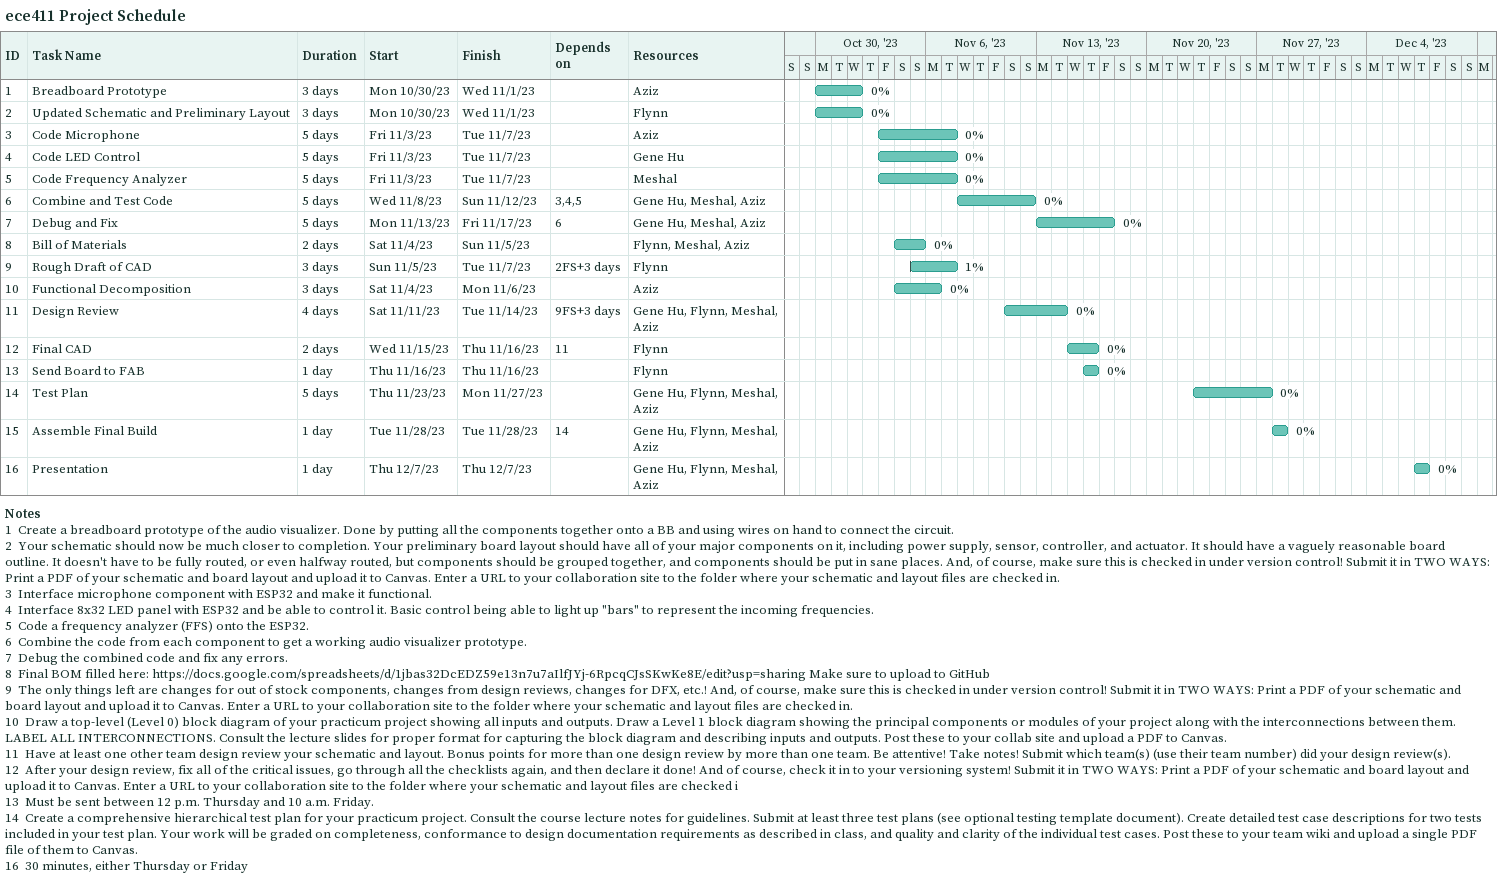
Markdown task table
ece411 Project Schedule

| ID | Task | Duration | Start | Finish | Predecessors | Resources | % complete |
|---|---|---|---|---|---|---|---|
| 1 | Breadboard Prototype | 3d | 2023-10-30 | 2023-11-01 |  | Aziz | 0 |
| 2 | Updated Schematic and Preliminary Layout | 3d | 2023-10-30 | 2023-11-01 |  | Flynn | 0 |
| 3 | Code Microphone | 5d | 2023-11-03 | 2023-11-07 |  | Aziz | 0 |
| 4 | Code LED Control | 5d | 2023-11-03 | 2023-11-07 |  | Gene Hu | 0 |
| 5 | Code Frequency Analyzer | 5d | 2023-11-03 | 2023-11-07 |  | Meshal | 0 |
| 6 | Combine and Test Code | 5d | 2023-11-08 | 2023-11-12 | 3, 4, 5 | Gene Hu, Meshal, Aziz | 0 |
| 7 | Debug and Fix | 5d | 2023-11-13 | 2023-11-17 | 6 | Gene Hu, Meshal, Aziz | 0 |
| 8 | Bill of Materials | 2d | 2023-11-04 | 2023-11-05 |  | Flynn, Meshal, Aziz | 0 |
| 9 | Rough Draft of CAD | 3d | 2023-11-05 | 2023-11-07 | 2FS+3d | Flynn | 1 |
| 10 | Functional Decomposition | 3d | 2023-11-04 | 2023-11-06 |  | Aziz | 0 |
| 11 | Design Review | 4d | 2023-11-11 | 2023-11-14 | 9FS+3d | Gene Hu, Flynn, Meshal, Aziz | 0 |
| 12 | Final CAD | 2d | 2023-11-15 | 2023-11-16 | 11 | Flynn | 0 |
| 13 | Send Board to FAB | 1d | 2023-11-16 | 2023-11-16 |  | Flynn | 0 |
| 14 | Test Plan | 5d | 2023-11-23 | 2023-11-27 |  | Gene Hu, Flynn, Meshal, Aziz | 0 |
| 15 | Assemble Final Build | 1d | 2023-11-28 | 2023-11-28 | 14 | Gene Hu, Flynn, Meshal, Aziz | 0 |
| 16 | Presentation | 1d | 2023-12-07 | 2023-12-07 |  | Gene Hu, Flynn, Meshal, Aziz | 0 |

Notes
- 1: Create a breadboard prototype of the audio visualizer. Done by putting all the components together onto a BB and using wires on hand to connect the circuit.
- 2: Your schematic should now be much closer to completion. Your preliminary board layout should have all of your major components on it, including power supply, sensor, controller, and actuator. It should have a vaguely reasonable board outline. It doesn't have to be fully routed, or even halfway routed, but components should be grouped together, and components should be put in sane places. And, of course, make sure this is checked in under version control! Submit it in TWO WAYS: Print a PDF of your schematic and board layout and upload it to Canvas. Enter a URL to your collaboration site to the folder where your schematic and layout files are checked in.
- 3: Interface microphone component with ESP32 and make it functional.
- 4: Interface 8x32 LED panel with ESP32 and be able to control it. Basic control being able to light up "bars" to represent the incoming frequencies.
- 5: Code a frequency analyzer (FFS) onto the ESP32.
- 6: Combine the code from each component to get a working audio visualizer prototype.
- 7: Debug the combined code and fix any errors.
- 8: Final BOM filled here: https://docs.google.com/spreadsheets/d/1jbas32DcEDZ59e13n7u7aIlfJYj-6RpcqCJsSKwKe8E/edit?usp=sharing Make sure to upload to GitHub
- 9: The only things left are changes for out of stock components, changes from design reviews, changes for DFX, etc.! And, of course, make sure this is checked in under version control! Submit it in TWO WAYS: Print a PDF of your schematic and board layout and upload it to Canvas. Enter a URL to your collaboration site to the folder where your schematic and layout files are checked in.
- 10: Draw a top-level (Level 0) block diagram of your practicum project showing all inputs and outputs. Draw a Level 1 block diagram showing the principal components or modules of your project along with the interconnections between them. LABEL ALL INTERCONNECTIONS. Consult the lecture slides for proper format for capturing the block diagram and describing inputs and outputs. Post these to your collab site and upload a PDF to Canvas.
- 11: Have at least one other team design review your schematic and layout. Bonus points for more than one design review by more than one team. Be attentive! Take notes! Submit which team(s) (use their team number) did your design review(s).
- 12: After your design review, fix all of the critical issues, go through all the checklists again, and then declare it done! And of course, check it in to your versioning system! Submit it in TWO WAYS: Print a PDF of your schematic and board layout and upload it to Canvas. Enter a URL to your collaboration site to the folder where your schematic and layout files are checked i
- 13: Must be sent between 12 p.m. Thursday and 10 a.m. Friday.
- 14: Create a comprehensive hierarchical test plan for your practicum project. Consult the course lecture notes for guidelines. Submit at least three test plans (see optional testing template document). Create detailed test case descriptions for two tests included in your test plan. Your work will be graded on completeness, conformance to design documentation requirements as described in class, and quality and clarity of the individual test cases. Post these to your team wiki and upload a single PDF file of them to Canvas.
- 16: 30 minutes, either Thursday or Friday
